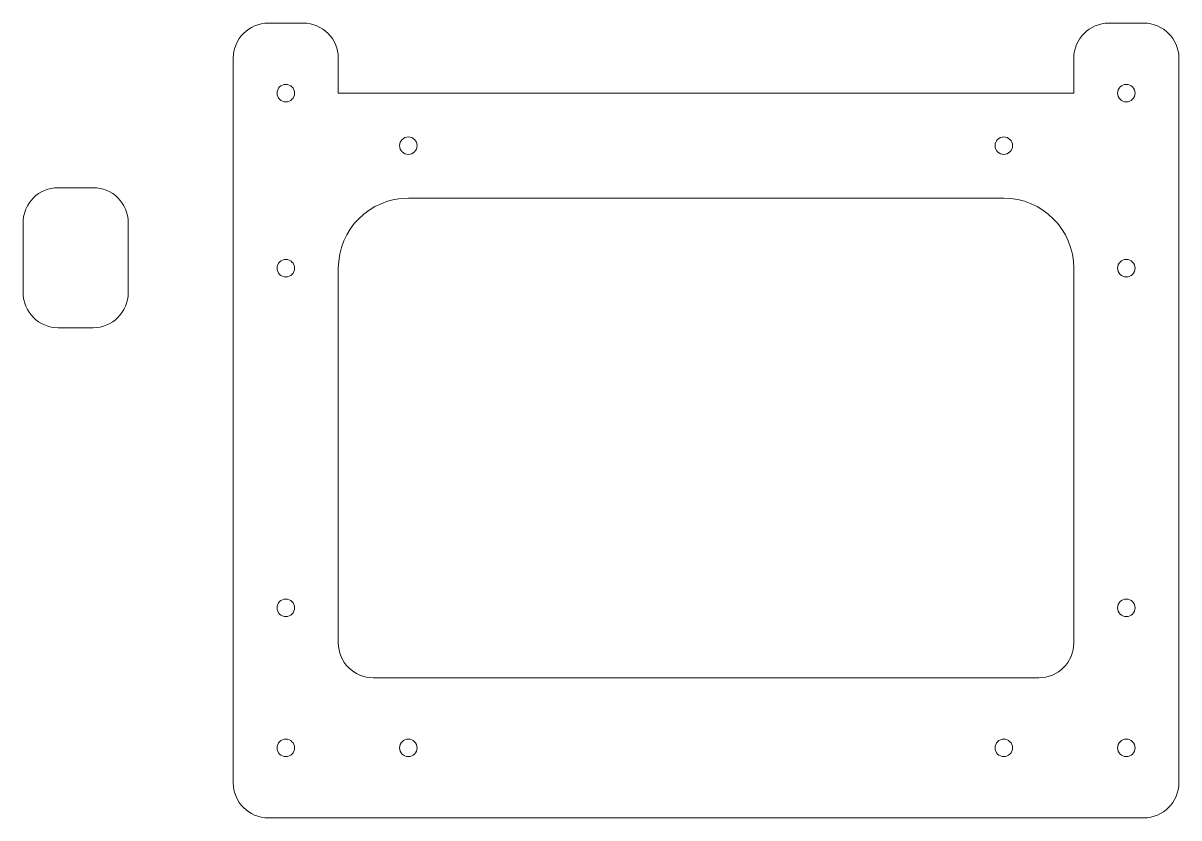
# Model space of a CAD drawing. Header units: millimetres. Extents: x -75 to 255, y -20 to 207.
import ezdxf

# ---------------------------------------------------------------- set-up
doc = ezdxf.new("R2010")
doc.units = ezdxf.units.MM
for name, color, linetype, lineweight, true_color in [('mechanism mounting', 7, 'CONTINUOUS', 0, 0x000000), ('plate outline', 7, 'CONTINUOUS', 0, 0x000000), ('spacer', 7, 'CONTINUOUS', 0, 0x000000), ('typewriter mounting', 7, 'CONTINUOUS', 0, 0x000000)]:
    doc.layers.add(name, color=color, linetype=linetype, lineweight=lineweight, true_color=true_color)

msp = doc.modelspace()

# ---------------------------------------------------------------- linework, layer by layer
at = {"layer": 'mechanism mounting'}
for centre in [(35, 172), (205, 172), (0, 137), (240, 137), (0, 40), (240, 40), (35, 0), (205, 0)]:
    msp.add_circle(centre, 2.5, dxfattribs=at)
for centre, radius, start, end in [((-5, 197), 10, 90, 180), ((5, 197), 10, 0, 90), ((235, 197), 10, 90, 180), ((245, 197), 10, 0, 90), ((35, 137), 20, 90, 180), ((205, 137), 20, 0, 90), ((25, 30), 10, 180, 270), ((215, 30), 10, 270, 0), ((-5, -10), 10, 180, 270), ((245, -10), 10, 270, 0)]:
    msp.add_arc(centre, radius, start, end, dxfattribs=at)
at = {"layer": 'plate outline'}
for p, q in [((-5, 207), (5, 207)), ((235, 207), (245, 207)), ((-15, -10), (-15, 197)), ((15, 197), (15, 187)), ((225, 187), (225, 197)), ((255, 197), (255, -10)), ((15, 187), (225, 187)), ((35, 157), (205, 157)), ((15, 30), (15, 137)), ((225, 137), (225, 30)), ((215, 20), (25, 20)), ((245, -20), (-5, -20))]:
    msp.add_line(p, q, dxfattribs=at)
at = {"layer": 'spacer'}
for p, q in [((-65, 160), (-55, 160)), ((-75, 150), (-75, 130)), ((-45, 130), (-45, 150)), ((-75, 130), (-75, 130)), ((-55, 120), (-65, 120))]:
    msp.add_line(p, q, dxfattribs=at)
for centre, start, end in [((-65, 150), 90, 180), ((-55, 150), 0, 90), ((-65, 130), 180, 270), ((-55, 130), 270, 0)]:
    msp.add_arc(centre, 10, start, end, dxfattribs=at)
at = {"layer": 'typewriter mounting'}
for centre in [(0, 187), (240, 187), (0, 0), (240, 0)]:
    msp.add_circle(centre, 2.5, dxfattribs=at)

doc.saveas('drawing.dxf')
